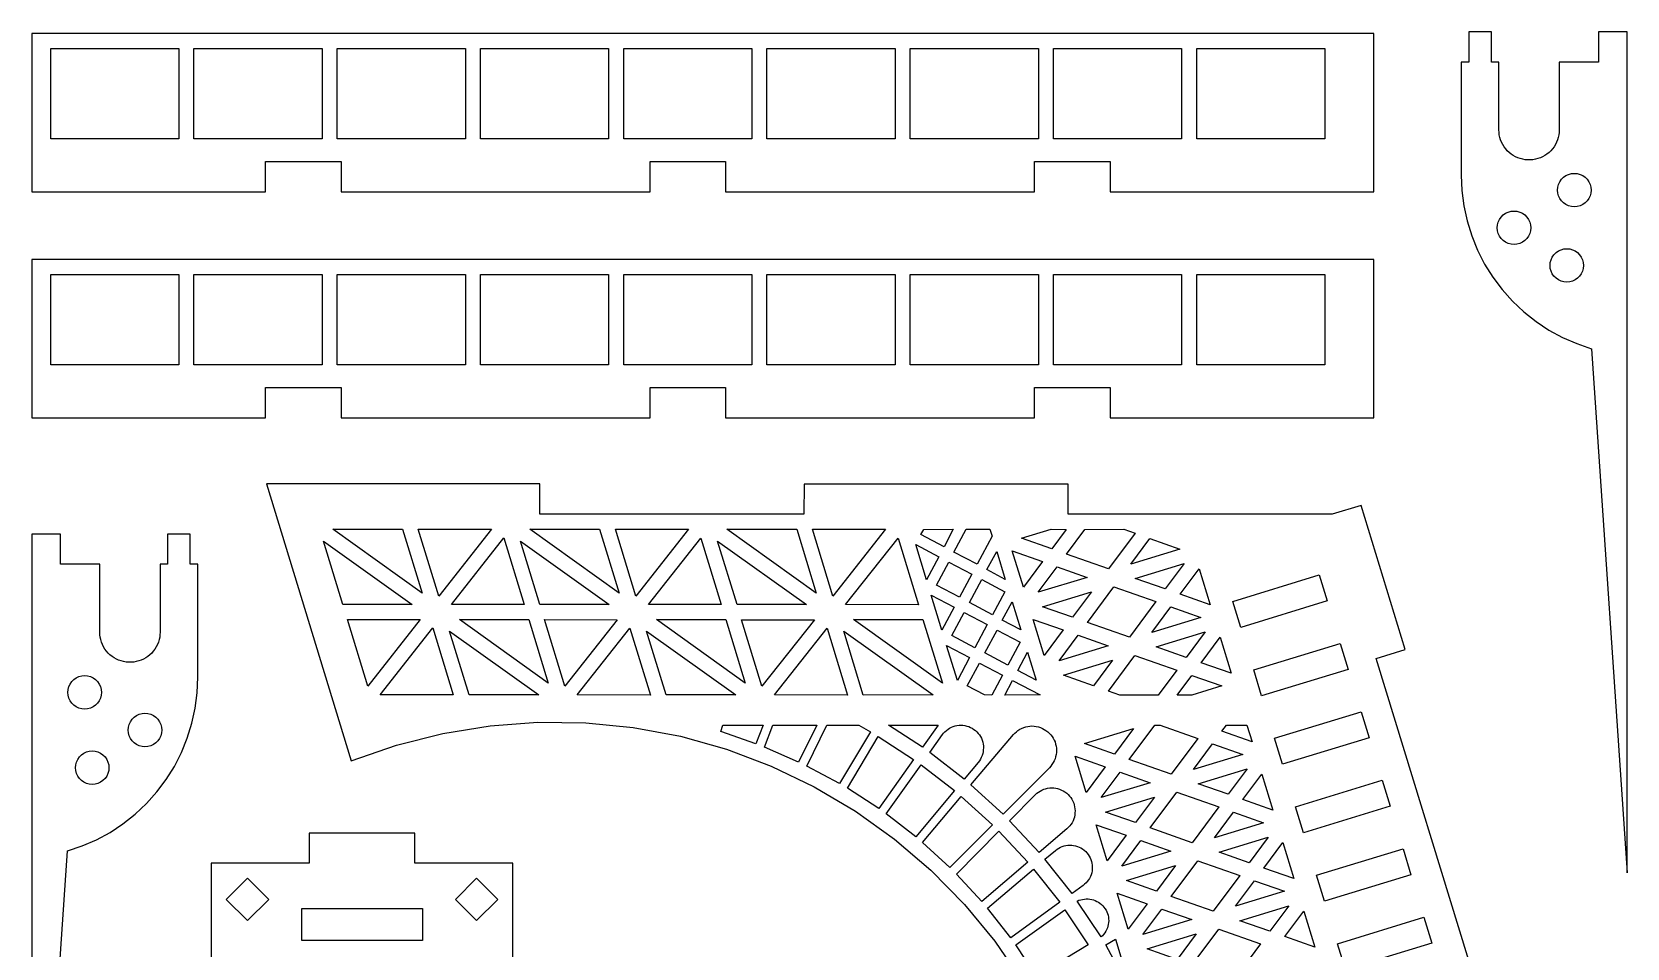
# Model space of a CAD drawing. Extents: x -25 to 325, y -35 to 236.
# Drawn here: x -25 to 144.3, y 138.7 to 236 of the extents above; entities that cross this region are included whole.
import ezdxf

# ---------------------------------------------------------------- set-up
doc = ezdxf.new("R2010")
doc.units = 0

msp = doc.modelspace()

# ---------------------------------------------------------------- linework, layer by layer
at = {"layer": '1', "linetype": 'CONTINUOUS'}
for points in [[(-9.4, 224.6, 0), (-23, 224.6, 0), (-23, 234.2, 0), (-9.4, 234.2, 0), (-9.4, 224.6, 0)], [(5.8, 224.6, 0), (-7.8, 224.6, 0), (-7.8, 234.2, 0), (5.8, 234.2, 0), (5.8, 224.6, 0)], [(21, 224.6, 0), (7.4, 224.6, 0), (7.4, 234.2, 0), (21, 234.2, 0), (21, 224.6, 0)], [(36.2, 224.6, 0), (22.6, 224.6, 0), (22.6, 234.2, 0), (36.2, 234.2, 0), (36.2, 224.6, 0)], [(37.8, 224.6, 0), (37.8, 234.2, 0), (51.4, 234.2, 0), (51.4, 224.6, 0), (37.8, 224.6, 0)], [(53, 224.6, 0), (53, 234.2, 0), (66.6, 234.2, 0), (66.6, 224.6, 0), (53, 224.6, 0)], [(68.2, 224.6, 0), (68.2, 234.2, 0), (81.8, 234.2, 0), (81.8, 224.6, 0), (68.2, 224.6, 0)], [(83.4, 224.6, 0), (83.4, 234.2, 0), (97, 234.2, 0), (97, 224.6, 0), (83.4, 224.6, 0)], [(98.6, 224.6, 0), (98.6, 234.2, 0), (112.2, 234.2, 0), (112.2, 224.6, 0), (98.6, 224.6, 0)], [(138.058, 217.494, 0), (137.777, 217.625, 0), (137.523, 217.803, 0), (137.303, 218.022, 0), (137.125, 218.277, 0), (136.994, 218.558, 0), (136.914, 218.858, 0), (136.887, 219.167, 0), (136.914, 219.476, 0), (136.994, 219.775, 0), (137.125, 220.057, 0), (137.303, 220.311, 0), (137.523, 220.53, 0), (137.777, 220.708, 0), (138.058, 220.839, 0), (138.358, 220.92, 0), (138.667, 220.947, 0), (138.976, 220.92, 0), (139.275, 220.839, 0), (139.557, 220.708, 0), (139.811, 220.53, 0), (140.03, 220.311, 0), (140.208, 220.057, 0), (140.339, 219.775, 0), (140.42, 219.476, 0), (140.447, 219.167, 0), (140.42, 218.858, 0), (140.339, 218.558, 0), (140.208, 218.277, 0), (140.03, 218.022, 0), (139.811, 217.803, 0), (139.557, 217.625, 0), (139.275, 217.494, 0), (138.976, 217.414, 0), (138.667, 217.387, 0), (138.358, 217.414, 0), (138.058, 217.494, 0)], [(130.594, 215.775, 0), (130.725, 216.057, 0), (130.903, 216.311, 0), (131.123, 216.53, 0), (131.377, 216.708, 0), (131.658, 216.839, 0), (131.958, 216.92, 0), (132.267, 216.947, 0), (132.576, 216.92, 0), (132.875, 216.839, 0), (133.157, 216.708, 0), (133.411, 216.53, 0), (133.63, 216.311, 0), (133.808, 216.057, 0), (133.939, 215.775, 0), (134.02, 215.476, 0), (134.047, 215.167, 0), (134.02, 214.858, 0), (133.939, 214.558, 0), (133.808, 214.277, 0), (133.63, 214.022, 0), (133.411, 213.803, 0), (133.157, 213.625, 0), (132.875, 213.494, 0), (132.576, 213.414, 0), (132.267, 213.387, 0), (131.958, 213.414, 0), (131.658, 213.494, 0), (131.377, 213.625, 0), (131.123, 213.803, 0), (130.903, 214.022, 0), (130.725, 214.277, 0), (130.594, 214.558, 0), (130.514, 214.858, 0), (130.487, 215.167, 0), (130.514, 215.476, 0), (130.594, 215.775, 0)], [(136.325, 212.057, 0), (136.503, 212.311, 0), (136.723, 212.53, 0), (136.977, 212.708, 0), (137.258, 212.839, 0), (137.558, 212.92, 0), (137.867, 212.947, 0), (138.176, 212.92, 0), (138.475, 212.839, 0), (138.757, 212.708, 0), (139.011, 212.53, 0), (139.23, 212.311, 0), (139.408, 212.057, 0), (139.539, 211.775, 0), (139.62, 211.476, 0), (139.647, 211.167, 0), (139.62, 210.858, 0), (139.539, 210.558, 0), (139.408, 210.277, 0), (139.23, 210.022, 0), (139.011, 209.803, 0), (138.757, 209.625, 0), (138.475, 209.494, 0), (138.176, 209.414, 0), (137.867, 209.387, 0), (137.558, 209.414, 0), (137.258, 209.494, 0), (136.977, 209.625, 0), (136.723, 209.803, 0), (136.503, 210.022, 0), (136.325, 210.277, 0), (136.194, 210.558, 0), (136.114, 210.858, 0), (136.087, 211.167, 0), (136.114, 211.476, 0), (136.194, 211.775, 0), (136.325, 212.057, 0)], [(-9.4, 200.6, 0), (-23, 200.6, 0), (-23, 210.2, 0), (-9.4, 210.2, 0), (-9.4, 200.6, 0)], [(5.8, 200.6, 0), (-7.8, 200.6, 0), (-7.8, 210.2, 0), (5.8, 210.2, 0), (5.8, 200.6, 0)], [(21, 200.6, 0), (7.4, 200.6, 0), (7.4, 210.2, 0), (21, 210.2, 0), (21, 200.6, 0)], [(36.2, 200.6, 0), (22.6, 200.6, 0), (22.6, 210.2, 0), (36.2, 210.2, 0), (36.2, 200.6, 0)], [(37.8, 200.6, 0), (37.8, 210.2, 0), (51.4, 210.2, 0), (51.4, 200.6, 0), (37.8, 200.6, 0)], [(53, 200.6, 0), (53, 210.2, 0), (66.6, 210.2, 0), (66.6, 200.6, 0), (53, 200.6, 0)], [(68.2, 200.6, 0), (68.2, 210.2, 0), (81.8, 210.2, 0), (81.8, 200.6, 0), (68.2, 200.6, 0)], [(83.4, 200.6, 0), (83.4, 210.2, 0), (97, 210.2, 0), (97, 200.6, 0), (83.4, 200.6, 0)], [(98.6, 200.6, 0), (98.6, 210.2, 0), (112.2, 210.2, 0), (112.2, 200.6, 0), (98.6, 200.6, 0)], [(6.926, 183.168, 0), (14.328, 183.172, 0), (16.404, 176.382, 0), (6.926, 183.168, 0)], [(18.173, 176.066, 0), (16.004, 183.162, 0), (23.761, 183.17, 0), (18.173, 176.066, 0)], [(27.841, 183.163, 0), (35.243, 183.167, 0), (37.319, 176.377, 0), (27.841, 183.163, 0)], [(36.919, 183.157, 0), (44.676, 183.165, 0), (39.089, 176.061, 0), (36.919, 183.157, 0)], [(58.234, 176.372, 0), (48.756, 183.157, 0), (56.159, 183.162, 0), (58.234, 176.372, 0)], [(60.004, 176.056, 0), (57.835, 183.151, 0), (65.591, 183.16, 0), (60.004, 176.056, 0)], [(71.789, 181.29, 0), (69.341, 182.591, 0), (69.653, 183.146, 0), (72.766, 183.157, 0), (71.789, 181.29, 0)], [(75.285, 179.431, 0), (72.838, 180.732, 0), (74.126, 183.155, 0), (76.656, 183.154, 0), (76.879, 182.428, 0), (75.285, 179.431, 0)], [(80.023, 182.197, 0), (83.141, 183.15, 0), (84.754, 183.141, 0), (83.209, 181.08, 0), (80.023, 182.197, 0)], [(89.236, 178.949, 0), (84.783, 180.515, 0), (86.741, 183.142, 0), (90.878, 183.152, 0), (92.051, 182.737, 0), (89.236, 178.949, 0)], [(5.932, 181.902, 0), (15.354, 175.162, 0), (7.991, 175.17, 0), (5.932, 181.902, 0)], [(19.517, 175.159, 0), (25.072, 182.232, 0), (27.236, 175.156, 0), (19.517, 175.159, 0)], [(26.848, 181.897, 0), (36.27, 175.157, 0), (28.906, 175.164, 0), (26.848, 181.897, 0)], [(40.433, 175.154, 0), (45.987, 182.227, 0), (48.151, 175.151, 0), (40.433, 175.154, 0)], [(49.821, 175.159, 0), (47.763, 181.892, 0), (57.185, 175.152, 0), (49.821, 175.159, 0)], [(61.348, 175.149, 0), (66.903, 182.222, 0), (69.066, 175.145, 0), (61.348, 175.149, 0)], [(71.231, 180.241, 0), (69.93, 177.794, 0), (68.79, 181.523, 0), (71.231, 180.241, 0)], [(91.608, 179.465, 0), (93.625, 182.173, 0), (96.811, 181.055, 0), (91.608, 179.465, 0)], [(73.426, 175.935, 0), (70.979, 177.236, 0), (72.286, 179.664, 0), (74.727, 178.382, 0), (73.426, 175.935, 0)], [(76.334, 178.873, 0), (77.376, 180.802, 0), (78.282, 177.837, 0), (76.334, 178.873, 0)], [(79.034, 180.849, 0), (82.22, 179.732, 0), (80.204, 177.024, 0), (79.034, 180.849, 0)], [(92.076, 177.935, 0), (97.279, 179.525, 0), (95.262, 176.817, 0), (92.076, 177.935, 0)], [(74.475, 175.377, 0), (75.782, 177.805, 0), (78.224, 176.523, 0), (76.922, 174.076, 0), (74.475, 175.377, 0)], [(86.98, 178.05, 0), (81.778, 176.459, 0), (83.794, 179.167, 0), (86.98, 178.05, 0)], [(96.836, 176.253, 0), (98.852, 178.961, 0), (100.022, 175.135, 0), (96.836, 176.253, 0)], [(102.422, 175.493, 0), (111.603, 178.3, 0), (112.445, 175.546, 0), (103.264, 172.739, 0), (102.422, 175.493, 0)], [(71.567, 172.438, 0), (70.427, 176.168, 0), (72.868, 174.886, 0), (71.567, 172.438, 0)], [(85.431, 173.812, 0), (82.245, 174.929, 0), (87.448, 176.52, 0), (85.431, 173.812, 0)], [(91.458, 171.681, 0), (87.005, 173.247, 0), (89.82, 177.036, 0), (94.273, 175.469, 0), (91.458, 171.681, 0)], [(79.013, 175.447, 0), (79.919, 172.482, 0), (77.971, 173.518, 0), (79.013, 175.447, 0)], [(93.83, 172.197, 0), (95.847, 174.905, 0), (99.033, 173.787, 0), (93.83, 172.197, 0)], [(8.482, 173.563, 0), (16.2, 173.56, 0), (10.639, 166.506, 0), (8.482, 173.563, 0)], [(11.951, 165.568, 0), (17.538, 172.672, 0), (19.713, 165.557, 0), (11.951, 165.568, 0)], [(20.357, 173.576, 0), (27.721, 173.568, 0), (29.785, 166.817, 0), (20.357, 173.576, 0)], [(37.115, 173.554, 0), (31.555, 166.5, 0), (29.397, 173.558, 0), (37.115, 173.554, 0)], [(38.453, 172.667, 0), (40.629, 165.552, 0), (32.866, 165.563, 0), (38.453, 172.667, 0)], [(41.272, 173.57, 0), (48.636, 173.563, 0), (50.7, 166.812, 0), (41.272, 173.57, 0)], [(50.313, 173.553, 0), (58.031, 173.549, 0), (52.47, 166.495, 0), (50.313, 173.553, 0)], [(59.369, 172.662, 0), (61.544, 165.547, 0), (53.782, 165.558, 0), (59.369, 172.662, 0)], [(62.188, 173.565, 0), (69.552, 173.558, 0), (71.616, 166.806, 0), (62.188, 173.565, 0)], [(75.063, 170.579, 0), (72.616, 171.881, 0), (73.923, 174.309, 0), (76.365, 173.027, 0), (75.063, 170.579, 0)], [(84.442, 172.464, 0), (82.426, 169.756, 0), (81.256, 173.581, 0), (84.442, 172.464, 0)], [(21.384, 165.566, 0), (19.314, 172.336, 0), (28.786, 165.57, 0), (21.384, 165.566, 0)], [(40.229, 172.331, 0), (49.701, 165.565, 0), (42.299, 165.561, 0), (40.229, 172.331, 0)], [(61.144, 172.326, 0), (70.617, 165.56, 0), (63.214, 165.555, 0), (61.144, 172.326, 0)], [(76.112, 170.022, 0), (77.419, 172.45, 0), (79.861, 171.168, 0), (78.56, 168.72, 0), (76.112, 170.022, 0)], [(89.202, 170.782, 0), (84, 169.191, 0), (86.016, 171.899, 0), (89.202, 170.782, 0)], [(97.484, 169.549, 0), (94.298, 170.667, 0), (99.501, 172.257, 0), (97.484, 169.549, 0)], [(102.244, 167.868, 0), (99.058, 168.985, 0), (101.074, 171.693, 0), (102.244, 167.868, 0)], [(105.486, 165.471, 0), (104.644, 168.225, 0), (113.825, 171.032, 0), (114.667, 168.278, 0), (105.486, 165.471, 0)], [(73.204, 167.083, 0), (72.064, 170.813, 0), (74.506, 169.53, 0), (73.204, 167.083, 0)], [(80.65, 170.091, 0), (81.557, 167.127, 0), (79.609, 168.163, 0), (80.65, 170.091, 0)], [(96.495, 168.201, 0), (94.524, 165.549, 0), (90.45, 165.538, 0), (89.227, 165.979, 0), (92.043, 169.768, 0), (96.495, 168.201, 0)], [(-18.791, 164.161, 0), (-19.091, 164.08, 0), (-19.4, 164.053, 0), (-19.709, 164.08, 0), (-20.009, 164.161, 0), (-20.29, 164.292, 0), (-20.544, 164.47, 0), (-20.764, 164.689, 0), (-20.942, 164.943, 0), (-21.073, 165.225, 0), (-21.153, 165.524, 0), (-21.18, 165.833, 0), (-21.153, 166.142, 0), (-21.073, 166.442, 0), (-20.942, 166.723, 0), (-20.764, 166.977, 0), (-20.544, 167.197, 0), (-20.29, 167.375, 0), (-20.009, 167.506, 0), (-19.709, 167.586, 0), (-19.4, 167.613, 0), (-19.091, 167.586, 0), (-18.791, 167.506, 0), (-18.51, 167.375, 0), (-18.256, 167.197, 0), (-18.036, 166.977, 0), (-17.858, 166.723, 0), (-17.727, 166.442, 0), (-17.647, 166.142, 0), (-17.62, 165.833, 0), (-17.647, 165.524, 0), (-17.727, 165.225, 0), (-17.858, 164.943, 0), (-18.036, 164.689, 0), (-18.256, 164.47, 0), (-18.51, 164.292, 0), (-18.791, 164.161, 0)], [(74.253, 166.525, 0), (75.56, 168.954, 0), (78.002, 167.671, 0), (76.873, 165.549, 0), (76.095, 165.562, 0), (74.253, 166.525, 0)], [(89.67, 169.252, 0), (87.653, 166.544, 0), (84.467, 167.661, 0), (89.67, 169.252, 0)], [(101.255, 166.52, 0), (98.08, 165.549, 0), (96.511, 165.55, 0), (98.069, 167.637, 0), (101.255, 166.52, 0)], [(79.057, 167.095, 0), (81.973, 165.56, 0), (78.233, 165.546, 0), (79.057, 167.095, 0)], [(-11.327, 162.442, 0), (-11.247, 162.142, 0), (-11.22, 161.833, 0), (-11.247, 161.524, 0), (-11.327, 161.225, 0), (-11.459, 160.943, 0), (-11.636, 160.689, 0), (-11.856, 160.47, 0), (-12.11, 160.292, 0), (-12.391, 160.161, 0), (-12.691, 160.08, 0), (-13, 160.053, 0), (-13.309, 160.08, 0), (-13.609, 160.161, 0), (-13.89, 160.292, 0), (-14.144, 160.47, 0), (-14.364, 160.689, 0), (-14.542, 160.943, 0), (-14.673, 161.225, 0), (-14.753, 161.524, 0), (-14.78, 161.833, 0), (-14.753, 162.142, 0), (-14.673, 162.442, 0), (-14.542, 162.723, 0), (-14.364, 162.977, 0), (-14.144, 163.197, 0), (-13.89, 163.375, 0), (-13.609, 163.506, 0), (-13.309, 163.586, 0), (-13, 163.613, 0), (-12.691, 163.586, 0), (-12.391, 163.506, 0), (-12.11, 163.375, 0), (-11.856, 163.197, 0), (-11.636, 162.977, 0), (-11.459, 162.723, 0), (-11.327, 162.442, 0)], [(107.708, 158.203, 0), (106.866, 160.957, 0), (116.047, 163.764, 0), (116.889, 161.01, 0), (107.708, 158.203, 0)], [(52.607, 162.354, 0), (51.83, 160.381, 0), (48.091, 161.664, 0), (48.299, 162.355, 0), (52.607, 162.354, 0)], [(58.275, 162.351, 0), (56.355, 158.439, 0), (52.732, 160.029, 0), (53.632, 162.354, 0), (58.275, 162.351, 0)], [(59.339, 162.363, 0), (62.729, 162.354, 0), (63.971, 161.646, 0), (60.695, 156.148, 0), (57.218, 158.013, 0), (59.339, 162.363, 0)], [(61.537, 155.652, 0), (64.793, 161.144, 0), (68.553, 158.697, 0), (64.854, 153.488, 0), (61.537, 155.652, 0)], [(71.156, 162.358, 0), (69.491, 160.008, 0), (65.906, 162.363, 0), (71.156, 162.358, 0)], [(75.889, 159.329, 0), (75.827, 159.122, 0), (75.74, 158.928, 0), (75.652, 158.734, 0), (75.534, 158.572, 0), (75.397, 158.405, 0), (73.911, 156.633, 0), (70.268, 159.451, 0), (71.612, 161.347, 0), (71.73, 161.508, 0), (71.873, 161.657, 0), (72.041, 161.792, 0), (72.209, 161.926, 0), (72.382, 162.042, 0), (72.562, 162.139, 0), (72.747, 162.217, 0), (72.958, 162.281, 0), (73.155, 162.32, 0), (73.377, 162.346, 0), (73.586, 162.348, 0), (73.794, 162.349, 0), (73.996, 162.306, 0), (74.197, 162.263, 0), (74.404, 162.2, 0), (74.598, 162.113, 0), (74.773, 162.02, 0), (74.954, 161.908, 0), (75.115, 161.79, 0), (75.269, 161.628, 0), (75.418, 161.485, 0), (75.553, 161.318, 0), (75.649, 161.138, 0), (75.746, 160.958, 0), (75.83, 160.754, 0), (75.888, 160.563, 0), (75.933, 160.346, 0), (75.973, 160.149, 0), (75.974, 159.941, 0), (75.956, 159.726, 0), (75.932, 159.53, 0), (75.889, 159.329, 0)], [(82.975, 157.836, 0), (78.062, 152.904, 0), (74.648, 156.001, 0), (79.141, 161.348, 0), (79.283, 161.496, 0), (79.465, 161.656, 0), (79.632, 161.791, 0), (79.825, 161.913, 0), (80.024, 162.015, 0), (80.248, 162.105, 0), (80.458, 162.169, 0), (80.674, 162.214, 0), (80.896, 162.24, 0), (81.118, 162.266, 0), (81.352, 162.254, 0), (81.573, 162.217, 0), (81.793, 162.18, 0), (82.006, 162.099, 0), (82.219, 162.017, 0), (82.419, 161.911, 0), (82.6, 161.799, 0), (82.792, 161.649, 0), (82.96, 161.512, 0), (83.119, 161.331, 0), (83.254, 161.163, 0), (83.376, 160.97, 0), (83.479, 160.771, 0), (83.562, 160.567, 0), (83.632, 160.337, 0), (83.678, 160.121, 0), (83.704, 159.899, 0), (83.711, 159.671, 0), (83.718, 159.443, 0), (83.68, 159.222, 0), (83.624, 158.996, 0), (83.562, 158.789, 0), (83.481, 158.576, 0), (83.374, 158.376, 0), (83.243, 158.189, 0), (83.112, 158.003, 0), (82.975, 157.836, 0)], [(89.875, 159.276, 0), (86.69, 160.393, 0), (91.892, 161.984, 0), (89.875, 159.276, 0)], [(98.717, 160.933, 0), (95.902, 157.145, 0), (91.449, 158.711, 0), (94.147, 162.339, 0), (94.71, 162.343, 0), (98.717, 160.933, 0)], [(104.466, 160.6, 0), (101.28, 161.717, 0), (101.758, 162.344, 0), (103.934, 162.34, 0), (104.466, 160.6, 0)], [(-17.058, 158.723, 0), (-16.927, 158.442, 0), (-16.847, 158.142, 0), (-16.82, 157.833, 0), (-16.847, 157.524, 0), (-16.927, 157.225, 0), (-17.058, 156.943, 0), (-17.236, 156.689, 0), (-17.456, 156.47, 0), (-17.71, 156.292, 0), (-17.991, 156.161, 0), (-18.291, 156.08, 0), (-18.6, 156.053, 0), (-18.909, 156.08, 0), (-19.209, 156.161, 0), (-19.49, 156.292, 0), (-19.744, 156.47, 0), (-19.964, 156.689, 0), (-20.142, 156.943, 0), (-20.273, 157.225, 0), (-20.353, 157.524, 0), (-20.38, 157.833, 0), (-20.353, 158.142, 0), (-20.273, 158.442, 0), (-20.142, 158.723, 0), (-19.964, 158.977, 0), (-19.744, 159.197, 0), (-19.49, 159.375, 0), (-19.209, 159.506, 0), (-18.909, 159.586, 0), (-18.6, 159.613, 0), (-18.291, 159.586, 0), (-17.991, 159.506, 0), (-17.71, 159.375, 0), (-17.456, 159.197, 0), (-17.236, 158.977, 0), (-17.058, 158.723, 0)], [(103.477, 159.252, 0), (98.275, 157.661, 0), (100.291, 160.369, 0), (103.477, 159.252, 0)], [(65.631, 152.93, 0), (69.349, 158.145, 0), (72.886, 155.4, 0), (68.778, 150.504, 0), (65.631, 152.93, 0)], [(88.886, 157.928, 0), (86.87, 155.22, 0), (85.7, 159.045, 0), (88.886, 157.928, 0)], [(103.945, 157.721, 0), (101.928, 155.014, 0), (98.742, 156.131, 0), (103.945, 157.721, 0)], [(93.646, 156.246, 0), (88.444, 154.656, 0), (90.46, 157.363, 0), (93.646, 156.246, 0)], [(106.688, 153.332, 0), (103.502, 154.449, 0), (105.518, 157.157, 0), (106.688, 153.332, 0)], [(109.93, 150.935, 0), (109.088, 153.689, 0), (118.269, 156.496, 0), (119.111, 153.742, 0), (109.93, 150.935, 0)], [(69.509, 149.891, 0), (73.618, 154.786, 0), (76.927, 151.762, 0), (72.416, 147.225, 0), (69.509, 149.891, 0)], [(85.108, 154.828, 0), (85.243, 154.66, 0), (85.358, 154.486, 0), (85.461, 154.287, 0), (85.544, 154.083, 0), (85.603, 153.892, 0), (85.648, 153.675, 0), (85.674, 153.453, 0), (85.694, 153.25, 0), (85.676, 153.036, 0), (85.658, 152.821, 0), (85.621, 152.6, 0), (85.553, 152.412, 0), (85.472, 152.199, 0), (85.366, 152, 0), (85.254, 151.819, 0), (85.136, 151.657, 0), (84.974, 151.503, 0), (84.831, 151.355, 0), (81.877, 148.841, 0), (78.735, 152.21, 0), (81.467, 154.969, 0), (81.629, 155.124, 0), (81.803, 155.239, 0), (81.977, 155.355, 0), (82.175, 155.458, 0), (82.38, 155.541, 0), (82.571, 155.6, 0), (82.781, 155.664, 0), (83.004, 155.69, 0), (83.212, 155.691, 0), (83.421, 155.692, 0), (83.642, 155.655, 0), (83.843, 155.612, 0), (84.05, 155.55, 0), (84.263, 155.469, 0), (84.438, 155.376, 0), (84.619, 155.264, 0), (84.805, 155.133, 0), (84.954, 154.99, 0), (85.108, 154.828, 0)], [(94.114, 154.716, 0), (92.097, 152.008, 0), (88.912, 153.125, 0), (94.114, 154.716, 0)], [(96.487, 155.232, 0), (100.939, 153.666, 0), (98.124, 149.877, 0), (93.671, 151.444, 0), (96.487, 155.232, 0)], [(105.699, 151.984, 0), (100.497, 150.393, 0), (102.513, 153.101, 0), (105.699, 151.984, 0)], [(73.107, 146.537, 0), (77.612, 151.093, 0), (80.668, 147.803, 0), (75.793, 143.635, 0), (73.107, 146.537, 0)], [(87.922, 151.777, 0), (91.108, 150.66, 0), (89.092, 147.952, 0), (87.922, 151.777, 0)], [(86.311, 149.319, 0), (86.492, 149.207, 0), (86.653, 149.089, 0), (86.82, 148.952, 0), (86.95, 148.803, 0), (87.085, 148.635, 0), (87.2, 148.461, 0), (87.297, 148.282, 0), (87.375, 148.096, 0), (87.439, 147.886, 0), (87.478, 147.689, 0), (87.518, 147.492, 0), (87.519, 147.283, 0), (87.52, 147.074, 0), (87.496, 146.879, 0), (87.453, 146.677, 0), (87.391, 146.47, 0), (87.323, 146.282, 0), (87.217, 146.082, 0), (87.118, 145.926, 0), (86.981, 145.759, 0), (86.863, 145.598, 0), (86.695, 145.463, 0), (86.546, 145.333, 0), (85.367, 144.471, 0), (82.497, 148.111, 0), (83.609, 149.057, 0), (83.783, 149.173, 0), (83.957, 149.289, 0), (84.136, 149.386, 0), (84.322, 149.463, 0), (84.526, 149.547, 0), (84.723, 149.586, 0), (84.926, 149.606, 0), (85.129, 149.627, 0), (85.344, 149.609, 0), (85.539, 149.585, 0), (85.741, 149.542, 0), (85.948, 149.48, 0), (86.136, 149.412, 0), (86.311, 149.319, 0)], [(90.666, 147.388, 0), (92.682, 150.095, 0), (95.868, 148.978, 0), (90.666, 147.388, 0)], [(106.167, 150.454, 0), (104.15, 147.746, 0), (100.964, 148.863, 0), (106.167, 150.454, 0)], [(108.91, 146.064, 0), (105.724, 147.181, 0), (107.74, 149.889, 0), (108.91, 146.064, 0)], [(112.152, 143.667, 0), (111.31, 146.421, 0), (120.491, 149.228, 0), (121.333, 146.474, 0), (112.152, 143.667, 0)], [(91.134, 145.857, 0), (96.336, 147.448, 0), (94.319, 144.74, 0), (91.134, 145.857, 0)], [(100.346, 142.609, 0), (95.893, 144.176, 0), (98.709, 147.964, 0), (103.161, 146.398, 0), (100.346, 142.609, 0)], [(-2.127, 141.6, 0), (-4.387, 143.86, 0), (-2.127, 146.12, 0), (0.133, 143.86, 0), (-2.127, 141.6, 0)], [(19.933, 143.86, 0), (22.193, 146.12, 0), (24.453, 143.86, 0), (22.193, 141.6, 0), (19.933, 143.86, 0)], [(76.414, 142.905, 0), (81.288, 147.072, 0), (84.06, 143.548, 0), (78.873, 139.787, 0), (76.414, 142.905, 0)], [(107.921, 144.716, 0), (102.719, 143.125, 0), (104.735, 145.833, 0), (107.921, 144.716, 0)], [(88.625, 143.187, 0), (88.754, 143.039, 0), (88.864, 142.884, 0), (88.98, 142.71, 0), (89.051, 142.544, 0), (89.129, 142.359, 0), (89.187, 142.167, 0), (89.227, 141.97, 0), (89.241, 141.786, 0), (89.261, 141.583, 0), (89.237, 141.388, 0), (89.214, 141.192, 0), (89.165, 141.01, 0), (89.116, 140.828, 0), (89.029, 140.634, 0), (88.955, 140.465, 0), (88.837, 140.303, 0), (88.719, 140.142, 0), (88.595, 139.999, 0), (88.447, 139.87, 0), (85.929, 143.66, 0), (86.108, 143.756, 0), (86.3, 143.815, 0), (86.497, 143.854, 0), (86.675, 143.888, 0), (86.878, 143.908, 0), (87.067, 143.903, 0), (87.263, 143.879, 0), (87.458, 143.855, 0), (87.641, 143.807, 0), (87.829, 143.739, 0), (88.003, 143.646, 0), (88.178, 143.553, 0), (88.334, 143.454, 0), (88.501, 143.317, 0), (88.625, 143.187, 0)], [(90.144, 144.509, 0), (93.33, 143.392, 0), (91.314, 140.684, 0), (90.144, 144.509, 0)], [(16.433, 139.48, 0), (3.633, 139.48, 0), (3.633, 142.9, 0), (16.433, 142.9, 0), (16.433, 139.48, 0)], [(79.423, 139.015, 0), (84.615, 142.756, 0), (87.097, 139.018, 0), (81.605, 135.708, 0), (79.423, 139.015, 0)], [(92.888, 140.12, 0), (94.904, 142.828, 0), (98.09, 141.71, 0), (92.888, 140.12, 0)], [(108.389, 143.186, 0), (106.372, 140.478, 0), (103.186, 141.595, 0), (108.389, 143.186, 0)], [(111.132, 138.796, 0), (107.946, 139.913, 0), (109.963, 142.621, 0), (111.132, 138.796, 0)], [(98.115, 136.908, 0), (100.931, 140.696, 0), (105.383, 139.13, 0), (102.568, 135.341, 0), (98.115, 136.908, 0)], [(114.374, 136.399, 0), (113.532, 139.153, 0), (122.713, 141.96, 0), (123.555, 139.206, 0), (114.374, 136.399, 0)], [(89.965, 139.623, 0), (91.725, 133.867, 0), (88.957, 139.022, 0), (89.965, 139.623, 0)], [(93.356, 138.59, 0), (98.558, 140.18, 0), (96.541, 137.472, 0), (93.356, 138.59, 0)]]:
    msp.add_polyline3d(points, dxfattribs=at)
at = {"layer": '2', "linetype": 'CONTINUOUS'}
for points in [[(40.6, 219, 0), (40.6, 222.2, 0), (48.6, 222.2, 0), (48.6, 219, 0), (81.4, 219, 0), (81.4, 222.2, 0), (89.4, 222.2, 0), (89.4, 219, 0), (117.4, 219, 0), (117.4, 235.8, 0), (-25, 235.8, 0), (-25, 219, 0), (-0.2, 219, 0), (-0.2, 222.2, 0), (7.8, 222.2, 0), (7.8, 219, 0), (40.6, 219, 0)], [(126.947, 217.487, 0), (127.307, 215.887, 0), (127.787, 214.307, 0), (128.407, 212.787, 0), (129.147, 211.307, 0), (130.027, 209.927, 0), (131.007, 208.607, 0), (132.107, 207.367, 0), (133.307, 206.247, 0), (134.607, 205.227, 0), (135.967, 204.307, 0), (137.427, 203.527, 0), (138.927, 202.867, 0), (140.487, 202.327, 0), (144.267, 146.667, 0), (144.267, 235.967, 0), (141.227, 235.967, 0), (141.227, 232.767, 0), (137.067, 232.767, 0), (137.067, 225.567, 0), (137.047, 225.287, 0), (137.027, 225.027, 0), (136.967, 224.767, 0), (136.887, 224.507, 0), (136.787, 224.247, 0), (136.667, 224.007, 0), (136.527, 223.767, 0), (136.347, 223.547, 0), (136.187, 223.347, 0), (135.987, 223.167, 0), (135.767, 222.987, 0), (135.547, 222.847, 0), (135.307, 222.707, 0), (135.067, 222.607, 0), (134.807, 222.507, 0), (134.547, 222.447, 0), (134.267, 222.387, 0), (134.007, 222.367, 0), (133.727, 222.367, 0), (133.467, 222.387, 0), (133.187, 222.447, 0), (132.927, 222.507, 0), (132.667, 222.607, 0), (132.427, 222.707, 0), (132.187, 222.847, 0), (131.967, 222.987, 0), (131.747, 223.167, 0), (131.547, 223.347, 0), (131.387, 223.547, 0), (131.207, 223.767, 0), (131.067, 224.007, 0), (130.947, 224.247, 0), (130.847, 224.507, 0), (130.767, 224.767, 0), (130.707, 225.027, 0), (130.687, 225.287, 0), (130.667, 225.567, 0), (130.667, 232.767, 0), (129.867, 232.767, 0), (129.867, 235.967, 0), (127.467, 235.967, 0), (127.467, 232.767, 0), (126.667, 232.767, 0), (126.667, 220.767, 0), (126.747, 219.127, 0), (126.947, 217.487, 0)], [(40.6, 195, 0), (40.6, 198.2, 0), (48.6, 198.2, 0), (48.6, 195, 0), (81.4, 195, 0), (81.4, 198.2, 0), (89.4, 198.2, 0), (89.4, 195, 0), (117.4, 195, 0), (117.4, 211.8, 0), (-25, 211.8, 0), (-25, 195, 0), (-0.2, 195, 0), (-0.2, 198.2, 0), (7.8, 198.2, 0), (7.8, 195, 0), (40.6, 195, 0)], [(84.957, 187.951, 0), (56.93, 187.957, 0), (56.926, 184.756, 0), (28.9, 184.762, 0), (28.904, 187.963, 0), (-0.103, 187.962, 0), (8.884, 158.565, 0), (13.684, 160.242, 0), (18.599, 161.473, 0), (23.617, 162.296, 0), (28.688, 162.675, 0), (33.767, 162.617, 0), (38.815, 162.111, 0), (43.809, 161.17, 0), (48.703, 159.801, 0), (53.453, 158.012, 0), (58.017, 155.81, 0), (62.406, 153.22, 0), (66.532, 150.257, 0), (70.385, 146.959, 0), (73.944, 143.321, 0), (77.168, 139.413, 0), (80.042, 135.209, 0)], [(128.416, 134.251, 0), (117.657, 169.443, 0), (120.717, 170.378, 0), (116.039, 185.679, 0), (112.979, 184.744, 0), (84.952, 184.75, 0), (84.957, 187.951, 0)], [(-7.68, 164.153, 0), (-7.48, 165.793, 0), (-7.4, 167.433, 0), (-7.4, 179.433, 0), (-8.2, 179.433, 0), (-8.2, 182.633, 0), (-10.6, 182.633, 0), (-10.6, 179.433, 0), (-11.4, 179.433, 0), (-11.4, 172.233, 0), (-11.42, 171.953, 0), (-11.44, 171.693, 0), (-11.5, 171.433, 0), (-11.58, 171.173, 0), (-11.68, 170.913, 0), (-11.8, 170.673, 0), (-11.94, 170.433, 0), (-12.12, 170.213, 0), (-12.28, 170.013, 0), (-12.48, 169.833, 0), (-12.7, 169.653, 0), (-12.92, 169.513, 0), (-13.16, 169.373, 0), (-13.4, 169.273, 0), (-13.66, 169.173, 0), (-13.92, 169.113, 0), (-14.2, 169.053, 0), (-14.46, 169.033, 0), (-14.74, 169.033, 0), (-15, 169.053, 0), (-15.28, 169.113, 0), (-15.54, 169.173, 0), (-15.8, 169.273, 0), (-16.04, 169.373, 0), (-16.28, 169.513, 0), (-16.5, 169.653, 0), (-16.72, 169.833, 0), (-16.92, 170.013, 0), (-17.08, 170.213, 0), (-17.26, 170.433, 0), (-17.4, 170.673, 0), (-17.52, 170.913, 0), (-17.62, 171.173, 0), (-17.7, 171.433, 0), (-17.76, 171.693, 0), (-17.78, 171.953, 0), (-17.8, 172.233, 0), (-17.8, 179.433, 0), (-21.96, 179.433, 0), (-21.96, 182.633, 0), (-25, 182.633, 0), (-25, 93.333, 0), (-21.22, 148.993, 0), (-19.66, 149.533, 0), (-18.16, 150.193, 0), (-16.7, 150.973, 0), (-15.34, 151.893, 0), (-14.04, 152.913, 0), (-12.84, 154.033, 0), (-11.74, 155.273, 0), (-10.76, 156.593, 0), (-9.88, 157.973, 0), (-9.14, 159.453, 0), (-8.52, 160.973, 0), (-8.04, 162.553, 0), (-7.68, 164.153, 0)], [(15.633, 112.5, 0), (15.633, 115.7, 0), (26.033, 115.7, 0), (26.033, 126.1, 0), (29.233, 126.1, 0), (29.233, 137.3, 0), (26.033, 137.3, 0), (26.033, 147.7, 0), (15.633, 147.7, 0), (15.633, 150.9, 0), (4.433, 150.9, 0), (4.433, 147.7, 0), (-5.967, 147.7, 0), (-5.967, 137.3, 0), (-9.167, 137.3, 0), (-9.167, 126.1, 0), (-5.967, 126.1, 0), (-5.967, 115.7, 0), (4.433, 115.7, 0), (4.433, 112.5, 0), (15.633, 112.5, 0)]]:
    msp.add_polyline3d(points, dxfattribs=at)

doc.saveas('drawing.dxf')
